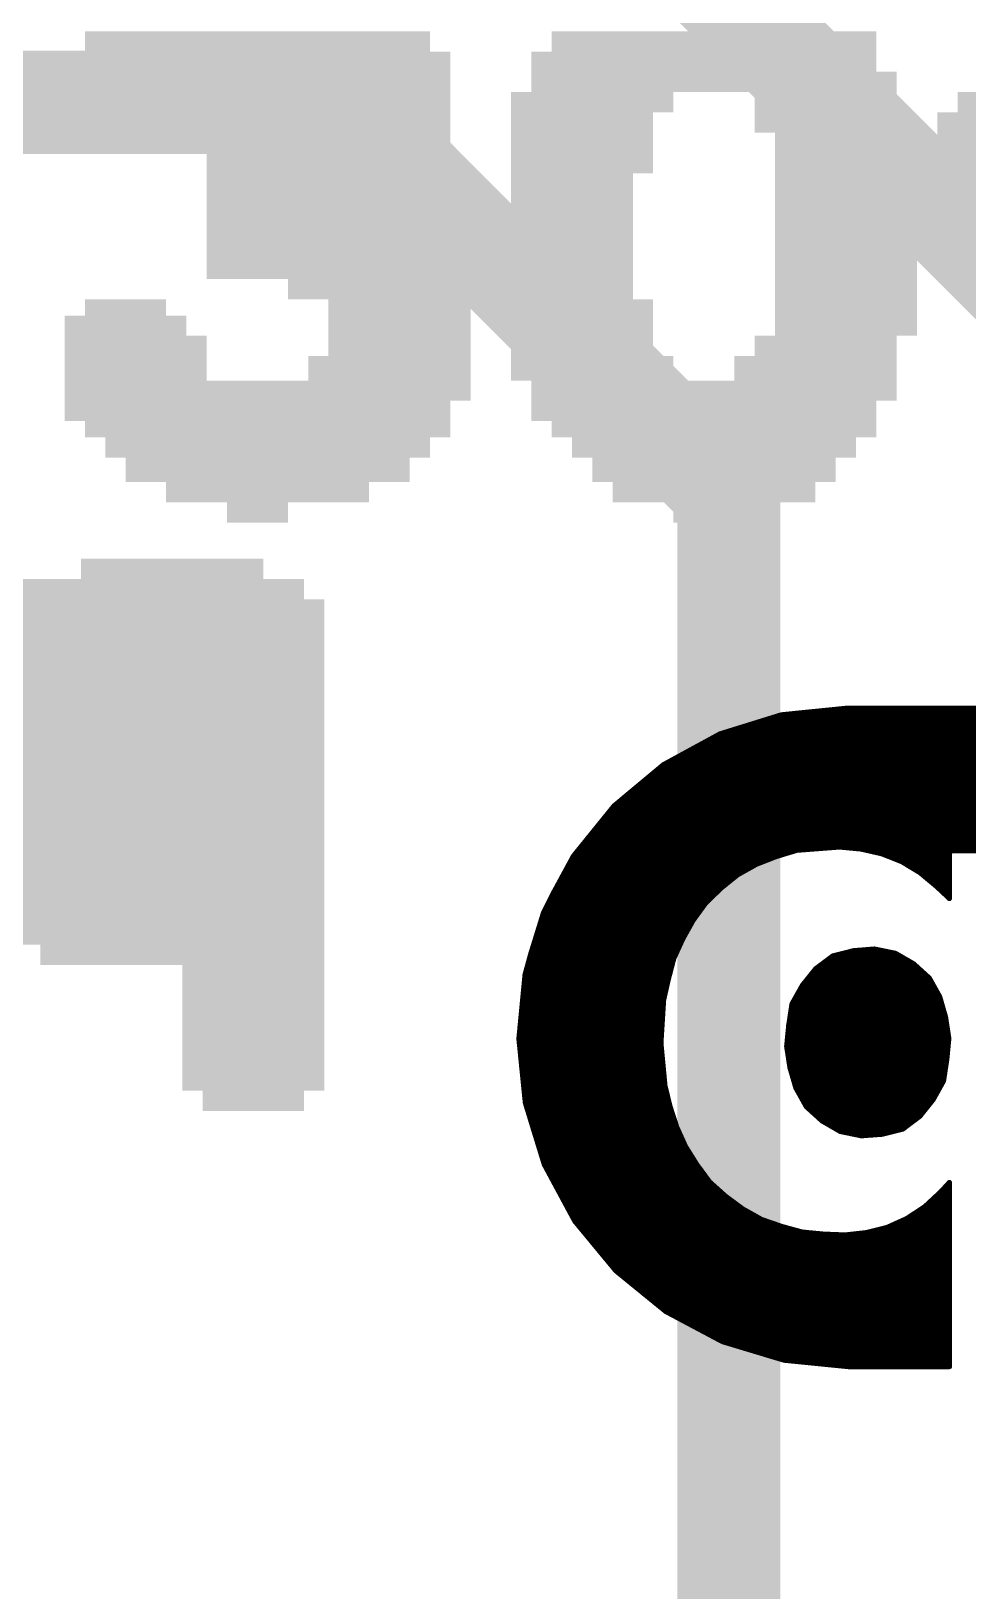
# Model space of a CAD drawing. Extents: x -23 to 84, y -20 to 26.
# Drawn here: x 18.677 to 20.985, y 16.325 to 20.165 of the extents above; entities that cross this region are included whole.
import ezdxf

# ---------------------------------------------------------------- set-up
doc = ezdxf.new("R2010")
doc.units = 0
for name, color, linetype in [('1', 12, 'CONTINUOUS'), ('18', 110, 'CONTINUOUS'), ('21', 41, 'CONTINUOUS'), ('22', 40, 'CONTINUOUS'), ('24', 53, 'CONTINUOUS')]:
    doc.layers.add(name, color=color, linetype=linetype)

# ---------------------------------------------------------------- blocks, each defined once
blk = doc.blocks.new('RECT')
blk.add_solid([(-0.5, -0.5), (0.5, -0.5), (-0.5, 0.5), (0.5, 0.5)])
blk = doc.blocks.new('ROUNDV')
at = {"const_width": 0.5}
blk.add_lwpolyline([(0, -0.25, 1), (0, 0.25, 1), (0, -0.25)], format="xyb", dxfattribs=at)

msp = doc.modelspace()

# ---------------------------------------------------------------- linework, layer by layer
at = {"layer": '1', "const_width": 0.254}
for points in [[(20.1422, 20.4978), (21.59, 19.05)], [(19.431, 19.9898), (14.4272, 19.9898)], [(20.3962, 19.0246), (19.431, 19.9898)], [(20.3962, 16.1036), (20.3962, 19.0246)]]:
    msp.add_lwpolyline(points, dxfattribs=at)
at = {"layer": '1', "const_width": 0.127}
for points in [[(19.4759, 20.0347, 1), (19.3861, 19.9449)], [(19.431, 19.9263, 1), (19.431, 20.0533)], [(20.4597, 19.0246, 1), (20.3327, 19.0246)], [(20.3513, 18.9797, 1), (20.4411, 19.0695)]]:
    msp.add_lwpolyline(points, format="xyb", dxfattribs=at)
at = {"layer": '21', "const_width": 0.0127}
for points in [[(20.5257, 18.4819), (20.3742, 18.4349)], [(20.4739, 18.4658), (24.283, 18.4658)], [(20.5149, 18.4785), (24.2365, 18.4785)], [(20.6836, 18.4978), (20.5257, 18.4819)], [(20.6183, 18.4912), (24.1386, 18.4912)], [(20.7364, 18.4983), (20.6836, 18.4978)], [(24.068, 18.4983), (20.7364, 18.4983)], [(20.3742, 18.4349), (20.2349, 18.3591)], [(20.361, 18.4277), (24.3949, 18.4277)], [(20.3921, 18.4404), (24.362, 18.4404)], [(20.433, 18.4531), (24.3239, 18.4531)], [(20.2909, 18.3896), (24.4664, 18.3896)], [(20.3143, 18.4023), (24.443, 18.4023)], [(20.3377, 18.415), (24.4196, 18.415)], [(20.2349, 18.3591), (20.1131, 18.2576)], [(20.2257, 18.3515), (24.5298, 18.3515)], [(20.2442, 18.3642), (24.51, 18.3642)], [(20.2676, 18.3769), (24.4898, 18.3769)], [(20.18, 18.3134), (24.5775, 18.3134)], [(20.1953, 18.3261), (24.5621, 18.3261)], [(20.2105, 18.3388), (24.5467, 18.3388)], [(20.1343, 18.2753), (24.6228, 18.2753)], [(20.1496, 18.288), (24.6083, 18.288)], [(20.1648, 18.3007), (24.5929, 18.3007)], [(20.1131, 18.2576), (20.0133, 18.1344)], [(20.0966, 18.2372), (24.6606, 18.2372)], [(20.1069, 18.2499), (24.6488, 18.2499)], [(20.1191, 18.2626), (24.6358, 18.2626)], [(20.0657, 18.1991), (24.6921, 18.1991)], [(20.076, 18.2118), (24.6816, 18.2118)], [(20.0863, 18.2245), (24.6711, 18.2245)], [(20.0348, 18.161), (24.7234, 18.161)], [(20.0451, 18.1737), (24.713, 18.1737)], [(20.0554, 18.1864), (24.7026, 18.1864)], [(20.5637, 18.1485), (20.6691, 18.1566)], [(20.6691, 18.1566), (20.7216, 18.1516)], [(20.0133, 18.1344), (19.9629, 18.0415)], [(20.0071, 18.1229), (20.4868, 18.1229)], [(20.0143, 18.1356), (20.5212, 18.1356)], [(20.0246, 18.1483), (20.563, 18.1483)], [(20.4641, 18.1141), (20.5131, 18.1332)], [(20.5131, 18.1332), (20.5637, 18.1485)], [(20.7216, 18.1516), (20.7731, 18.1399)], [(20.7362, 18.1483), (24.1392, 18.1483)], [(20.7731, 18.1399), (20.8222, 18.1205)], [(20.7839, 18.1356), (20.9396, 18.1356)], [(20.8162, 18.1229), (20.9396, 18.1229)], [(20.8222, 18.1205), (20.8674, 18.0932)], [(20.9396, 18.1356), (20.9405, 18.1469)], [(20.9396, 18.0298), (20.9396, 18.1356)], [(20.9405, 18.1469), (21.2456, 18.1469)], [(19.9864, 18.0848), (20.4135, 18.0848)], [(19.9933, 18.0975), (20.4344, 18.0975)], [(20.0002, 18.1102), (20.4572, 18.1102)], [(20.3769, 18.0553), (20.4179, 18.0883)], [(20.4179, 18.0883), (20.4641, 18.1141)], [(20.8393, 18.1102), (20.9396, 18.1102)], [(20.8602, 18.0975), (20.9396, 18.0975)], [(20.8674, 18.0932), (20.908, 18.0594)], [(20.8774, 18.0848), (20.9396, 18.0848)], [(19.9629, 18.0415), (19.9393, 17.9943)], [(19.9657, 18.0467), (20.3681, 18.0467)], [(19.9726, 18.0594), (20.382, 18.0594)], [(19.9795, 18.0721), (20.3978, 18.0721)], [(20.3391, 18.0186), (20.3769, 18.0553)], [(20.8927, 18.0721), (20.9396, 18.0721)], [(20.9079, 18.0594), (20.9396, 18.0594)], [(20.908, 18.0594), (20.9396, 18.0298)], [(20.9215, 18.0467), (20.9396, 18.0467)], [(19.9465, 18.0086), (20.3318, 18.0086)], [(19.9528, 18.0213), (20.3419, 18.0213)], [(19.9591, 18.034), (20.355, 18.034)], [(20.308, 17.9759), (20.3391, 18.0186)], [(20.9351, 18.034), (20.9396, 18.034)], [(19.9393, 17.9943), (19.908, 17.8933)], [(19.932, 17.9705), (20.305, 17.9705)], [(19.9359, 17.9832), (20.3133, 17.9832)], [(19.9402, 17.9959), (20.3226, 17.9959)], [(20.2823, 17.9299), (20.308, 17.9759)], [(19.9201, 17.9324), (20.2837, 17.9324)], [(19.9241, 17.9451), (20.2908, 17.9451)], [(19.928, 17.9578), (20.2979, 17.9578)], [(20.2604, 17.8818), (20.2823, 17.9299)], [(19.908, 17.8933), (19.894, 17.8424)], [(19.9083, 17.8943), (20.2661, 17.8943)], [(19.9123, 17.907), (20.2719, 17.907)], [(19.9162, 17.9197), (20.2777, 17.9197)], [(20.6522, 17.8882), (20.6099, 17.8565)], [(20.703, 17.9011), (20.6522, 17.8882)], [(20.6763, 17.8943), (20.8072, 17.8943)], [(20.7548, 17.9053), (20.703, 17.9011)], [(20.8066, 17.8947), (20.7548, 17.9053)], [(20.8515, 17.8688), (20.8066, 17.8947)], [(19.8978, 17.8562), (20.2536, 17.8562)], [(19.9013, 17.8689), (20.257, 17.8689)], [(19.9048, 17.8816), (20.2603, 17.8816)], [(20.2469, 17.8307), (20.2604, 17.8818)], [(20.6099, 17.8565), (20.5775, 17.8162)], [(20.6096, 17.8562), (20.8654, 17.8562)], [(20.6264, 17.8689), (20.8513, 17.8689)], [(20.6434, 17.8816), (20.8293, 17.8816)], [(20.89, 17.8338), (20.8515, 17.8688)], [(19.894, 17.8424), (19.8788, 17.6846)], [(19.8917, 17.8181), (20.244, 17.8181)], [(19.8929, 17.8308), (20.2469, 17.8308)], [(19.8943, 17.8435), (20.2503, 17.8435)], [(20.2353, 17.7792), (20.2469, 17.8307)], [(20.5775, 17.8162), (20.5517, 17.7701)], [(20.579, 17.8181), (20.8987, 17.8181)], [(20.5892, 17.8308), (20.8917, 17.8308)], [(20.5994, 17.8435), (20.8793, 17.8435)], [(20.9157, 17.7876), (20.89, 17.8338)], [(19.888, 17.78), (20.2354, 17.78)], [(19.8892, 17.7927), (20.2383, 17.7927)], [(19.8905, 17.8054), (20.2412, 17.8054)], [(20.2287, 17.6738), (20.2353, 17.7792)], [(20.5573, 17.78), (20.9179, 17.78)], [(20.5643, 17.7927), (20.9129, 17.7927)], [(20.5714, 17.8054), (20.9058, 17.8054)], [(20.9301, 17.7375), (20.9157, 17.7876)], [(19.8843, 17.7419), (20.233, 17.7419)], [(19.8856, 17.7546), (20.2337, 17.7546)], [(19.8868, 17.7673), (20.2345, 17.7673)], [(20.5517, 17.7701), (20.5437, 17.7178)], [(20.5474, 17.7419), (20.9289, 17.7419)], [(20.5493, 17.7546), (20.9252, 17.7546)], [(20.5513, 17.7673), (20.9215, 17.7673)], [(20.9381, 17.6853), (20.9301, 17.7375)], [(19.8806, 17.7038), (20.2306, 17.7038)], [(19.8819, 17.7165), (20.2314, 17.7165)], [(19.8831, 17.7292), (20.2322, 17.7292)], [(20.5437, 17.7178), (20.5386, 17.6656)], [(20.5423, 17.7038), (20.9353, 17.7038)], [(20.5435, 17.7165), (20.9333, 17.7165)], [(20.5454, 17.7292), (20.9314, 17.7292)], [(19.8788, 17.6846), (19.8947, 17.5267)], [(19.8794, 17.6911), (20.2298, 17.6911)], [(19.8794, 17.6784), (20.229, 17.6784)], [(19.8807, 17.6657), (20.2295, 17.6657)], [(20.2387, 17.5686), (20.2287, 17.6738)], [(20.5386, 17.6657), (20.9362, 17.6657)], [(20.5386, 17.6656), (20.5467, 17.6133)], [(20.5399, 17.6784), (20.9374, 17.6784)], [(20.5411, 17.6911), (20.9372, 17.6911)], [(20.9331, 17.633), (20.9381, 17.6853)], [(19.882, 17.653), (20.2307, 17.653)], [(19.8832, 17.6403), (20.2319, 17.6403)], [(19.8845, 17.6276), (20.2331, 17.6276)], [(20.5406, 17.653), (20.935, 17.653)], [(20.5425, 17.6403), (20.9338, 17.6403)], [(20.5445, 17.6276), (20.9323, 17.6276)], [(20.9251, 17.5808), (20.9331, 17.633)], [(19.8858, 17.6149), (20.2343, 17.6149)], [(19.8871, 17.6022), (20.2355, 17.6022)], [(19.8884, 17.5895), (20.2367, 17.5895)], [(20.5464, 17.6149), (20.9303, 17.6149)], [(20.5467, 17.6133), (20.5613, 17.5634)], [(20.5499, 17.6022), (20.9284, 17.6022)], [(20.5537, 17.5895), (20.9264, 17.5895)], [(20.8995, 17.5346), (20.9251, 17.5808)], [(19.8896, 17.5768), (20.2379, 17.5768)], [(19.8909, 17.5641), (20.2398, 17.5641)], [(19.8922, 17.5514), (20.2429, 17.5514)], [(20.2513, 17.5173), (20.2387, 17.5686)], [(20.5574, 17.5768), (20.9229, 17.5768)], [(20.5611, 17.5641), (20.9158, 17.5641)], [(20.5613, 17.5634), (20.5871, 17.5172)], [(20.568, 17.5514), (20.9088, 17.5514)], [(19.8935, 17.5387), (20.246, 17.5387)], [(19.8947, 17.5267), (19.9413, 17.3751)], [(19.8949, 17.526), (20.2492, 17.526)], [(19.8988, 17.5133), (20.2526, 17.5133)], [(20.2676, 17.4672), (20.2513, 17.5173)], [(20.5751, 17.5387), (20.9018, 17.5387)], [(20.5822, 17.526), (20.8926, 17.526)], [(20.5871, 17.5172), (20.6257, 17.4823)], [(20.5914, 17.5133), (20.8825, 17.5133)], [(20.8671, 17.4941), (20.8995, 17.5346)], [(19.9027, 17.5006), (20.2567, 17.5006)], [(19.9066, 17.4879), (20.2608, 17.4879)], [(19.9105, 17.4752), (20.265, 17.4752)], [(20.2894, 17.419), (20.2676, 17.4672)], [(20.6055, 17.5006), (20.8723, 17.5006)], [(20.6195, 17.4879), (20.8589, 17.4879)], [(20.6257, 17.4823), (20.6706, 17.4563)], [(20.638, 17.4752), (20.8421, 17.4752)], [(20.825, 17.4623), (20.8671, 17.4941)], [(19.9144, 17.4625), (20.2697, 17.4625)], [(19.9183, 17.4498), (20.2754, 17.4498)], [(19.9222, 17.4371), (20.2812, 17.4371)], [(20.6599, 17.4625), (20.8252, 17.4625)], [(20.6706, 17.4563), (20.7224, 17.4456)], [(20.7021, 17.4498), (20.7756, 17.4498)], [(20.7224, 17.4456), (20.7741, 17.4494)], [(20.7741, 17.4494), (20.825, 17.4623)], [(19.9261, 17.4244), (20.2869, 17.4244)], [(19.93, 17.4117), (20.294, 17.4117)], [(19.9339, 17.399), (20.302, 17.399)], [(20.3174, 17.3744), (20.2894, 17.419)], [(19.9379, 17.3863), (20.31, 17.3863)], [(19.9413, 17.3751), (20.0165, 17.2355)], [(19.9421, 17.3736), (20.318, 17.3736)], [(19.9489, 17.3609), (20.3274, 17.3609)], [(20.3487, 17.3319), (20.3174, 17.3744)], [(19.9558, 17.3482), (20.3367, 17.3482)], [(19.9626, 17.3355), (20.3461, 17.3355)], [(19.9694, 17.3228), (20.3589, 17.3228)], [(20.3881, 17.2966), (20.3487, 17.3319)], [(20.9396, 17.3306), (20.9173, 17.3065)], [(20.9324, 17.3228), (20.9396, 17.3228)], [(20.9396, 16.8923), (20.9396, 17.3306)], [(19.9763, 17.3101), (20.373, 17.3101)], [(19.9831, 17.2974), (20.3872, 17.2974)], [(19.99, 17.2847), (20.4043, 17.2847)], [(20.4304, 17.2654), (20.3881, 17.2966)], [(20.9173, 17.3065), (20.8786, 17.2707)], [(20.8937, 17.2847), (20.9396, 17.2847)], [(20.9074, 17.2974), (20.9396, 17.2974)], [(20.9206, 17.3101), (20.9396, 17.3101)], [(19.9968, 17.272), (20.4215, 17.272)], [(20.0036, 17.2593), (20.4414, 17.2593)], [(20.0105, 17.2466), (20.464, 17.2466)], [(20.0165, 17.2355), (20.1176, 17.1133)], [(20.0177, 17.2339), (20.4928, 17.2339)], [(20.4765, 17.2395), (20.4304, 17.2654)], [(20.5264, 17.2223), (20.4765, 17.2395)], [(20.8344, 17.2417), (20.7863, 17.22)], [(20.8171, 17.2339), (20.9396, 17.2339)], [(20.8786, 17.2707), (20.8344, 17.2417)], [(20.8419, 17.2466), (20.9396, 17.2466)], [(20.8612, 17.2593), (20.9396, 17.2593)], [(20.88, 17.272), (20.9396, 17.272)], [(20.0283, 17.2212), (20.5303, 17.2212)], [(20.0388, 17.2085), (20.577, 17.2085)], [(20.0493, 17.1958), (20.9396, 17.1958)], [(20.5772, 17.2084), (20.5264, 17.2223)], [(20.6299, 17.2034), (20.5772, 17.2084)], [(20.6826, 17.2013), (20.6299, 17.2034)], [(20.7351, 17.2071), (20.6826, 17.2013)], [(20.7863, 17.22), (20.7351, 17.2071)], [(20.7407, 17.2085), (20.9396, 17.2085)], [(20.789, 17.2212), (20.9396, 17.2212)], [(20.0598, 17.1831), (20.9396, 17.1831)], [(20.0703, 17.1704), (20.9396, 17.1704)], [(20.0808, 17.1577), (20.9396, 17.1577)], [(20.0913, 17.145), (20.9396, 17.145)], [(20.1018, 17.1323), (20.9396, 17.1323)], [(20.1124, 17.1196), (20.9396, 17.1196)], [(20.1176, 17.1133), (20.2405, 17.0132)], [(20.1254, 17.1069), (20.9396, 17.1069)], [(20.141, 17.0942), (20.9396, 17.0942)], [(20.1566, 17.0815), (20.9396, 17.0815)], [(20.1722, 17.0688), (20.9396, 17.0688)], [(20.1878, 17.0561), (20.9396, 17.0561)], [(20.2034, 17.0434), (20.9396, 17.0434)], [(20.219, 17.0307), (20.9396, 17.0307)], [(20.2346, 17.018), (20.9396, 17.018)], [(20.2405, 17.0132), (20.3805, 16.9388)], [(20.2554, 17.0053), (20.9396, 17.0053)], [(20.2793, 16.9926), (20.9396, 16.9926)], [(20.3032, 16.9799), (20.9396, 16.9799)], [(20.3271, 16.9672), (20.9396, 16.9672)], [(20.351, 16.9545), (20.9396, 16.9545)], [(20.375, 16.9418), (20.9396, 16.9418)], [(20.3805, 16.9388), (20.5323, 16.8931)], [(20.4129, 16.9291), (20.9396, 16.9291)], [(20.455, 16.9164), (20.9396, 16.9164)], [(20.4972, 16.9037), (20.9396, 16.9037)], [(20.5323, 16.8931), (20.6901, 16.8773)], [(20.5536, 16.891), (20.9396, 16.891)], [(20.9398, 16.8773), (20.9396, 16.8923)], [(20.6805, 16.8783), (20.9398, 16.8783)], [(20.6901, 16.8773), (20.9398, 16.8773)]]:
    msp.add_lwpolyline(points, dxfattribs=at)
at = {"layer": '21', "const_width": 0.0064}
for points in [[(20.4739, 18.469, 1), (20.4739, 18.4626)], [(20.5149, 18.4817, 1), (20.5149, 18.4753)], [(20.5254, 18.485, 1), (20.5261, 18.4787)], [(20.5267, 18.4788, 1), (20.5248, 18.4849)], [(20.6183, 18.4944, 1), (20.6183, 18.488)], [(20.6836, 18.501, 1), (20.6836, 18.4946)], [(20.6839, 18.4946, 1), (20.6833, 18.5009)], [(20.7364, 18.5015, 1), (20.7364, 18.4952)], [(20.7365, 18.4952, 1), (20.7364, 18.5015)], [(20.361, 18.4309, 1), (20.361, 18.4245)], [(20.3733, 18.4379, 1), (20.3752, 18.4318)], [(20.3757, 18.4321, 1), (20.3727, 18.4377)], [(20.3921, 18.4436, 1), (20.3921, 18.4372)], [(20.433, 18.4563, 1), (20.433, 18.4499)], [(20.2909, 18.3928, 1), (20.2909, 18.3864)], [(20.3143, 18.4055, 1), (20.3143, 18.3991)], [(20.3377, 18.4182, 1), (20.3377, 18.4118)], [(20.2257, 18.3547, 1), (20.2257, 18.3483)], [(20.2334, 18.3619, 1), (20.2364, 18.3563)], [(20.2369, 18.3567, 1), (20.2328, 18.3616)], [(20.2442, 18.3674, 1), (20.2442, 18.361)], [(20.2676, 18.3801, 1), (20.2676, 18.3737)], [(20.18, 18.3166, 1), (20.18, 18.3102)], [(20.1953, 18.3293, 1), (20.1953, 18.3229)], [(20.2105, 18.342, 1), (20.2105, 18.3356)], [(20.1343, 18.2785, 1), (20.1343, 18.2721)], [(20.1496, 18.2912, 1), (20.1496, 18.2848)], [(20.1648, 18.3039, 1), (20.1648, 18.2975)], [(20.0966, 18.2404, 1), (20.0966, 18.234)], [(20.1069, 18.2531, 1), (20.1069, 18.2467)], [(20.1111, 18.26, 1), (20.1151, 18.2552)], [(20.1156, 18.2556, 1), (20.1106, 18.2596)], [(20.1191, 18.2658, 1), (20.1191, 18.2594)], [(20.0657, 18.2023, 1), (20.0657, 18.1959)], [(20.076, 18.215, 1), (20.076, 18.2086)], [(20.0863, 18.2277, 1), (20.0863, 18.2213)], [(20.0348, 18.1642, 1), (20.0348, 18.1578)], [(20.0451, 18.1769, 1), (20.0451, 18.1705)], [(20.0554, 18.1896, 1), (20.0554, 18.1832)], [(20.6694, 18.1597, 1), (20.6688, 18.1534)], [(20.6693, 18.1534, 1), (20.6688, 18.1598)], [(20.0071, 18.1261, 1), (20.0071, 18.1197)], [(20.0108, 18.1364, 1), (20.0158, 18.1324)], [(20.0161, 18.1329, 1), (20.0105, 18.1359)], [(20.0143, 18.1388, 1), (20.0143, 18.1324)], [(20.0246, 18.1515, 1), (20.0246, 18.1451)], [(20.4868, 18.1197, 1), (20.4868, 18.1261)], [(20.5122, 18.1362, 1), (20.5141, 18.1301)], [(20.5143, 18.1302, 1), (20.512, 18.1361)], [(20.5212, 18.1324, 1), (20.5212, 18.1388)], [(20.5635, 18.1517, 1), (20.564, 18.1453)], [(20.5647, 18.1455, 1), (20.5628, 18.1515)], [(20.563, 18.1451, 1), (20.563, 18.1515)], [(20.7224, 18.1547, 1), (20.7209, 18.1485)], [(20.7213, 18.1485, 1), (20.7219, 18.1548)], [(20.7362, 18.1515, 1), (20.7362, 18.1451)], [(20.7743, 18.1428, 1), (20.772, 18.1369)], [(20.7724, 18.1368, 1), (20.7738, 18.143)], [(20.7839, 18.1388, 1), (20.7839, 18.1324)], [(20.8162, 18.1261, 1), (20.8162, 18.1197)], [(20.8239, 18.1232, 1), (20.8206, 18.1178)], [(20.8211, 18.1176, 1), (20.8234, 18.1235)], [(20.9428, 18.1356, 1), (20.9364, 18.1356)], [(20.9364, 18.1359, 1), (20.9428, 18.1353)], [(20.9405, 18.1501, 1), (20.9405, 18.1437)], [(20.9437, 18.1466, 1), (20.9374, 18.1471)], [(20.9396, 18.1324, 1), (20.9396, 18.1388)], [(20.9396, 18.1197, 1), (20.9396, 18.1261)], [(19.9864, 18.088, 1), (19.9864, 18.0816)], [(19.9933, 18.1007, 1), (19.9933, 18.0943)], [(20.0002, 18.1134, 1), (20.0002, 18.107)], [(20.4135, 18.0816, 1), (20.4135, 18.088)], [(20.4164, 18.0911, 1), (20.4195, 18.0856)], [(20.4199, 18.0859, 1), (20.4159, 18.0908)], [(20.4344, 18.0943, 1), (20.4344, 18.1007)], [(20.4572, 18.107, 1), (20.4572, 18.1134)], [(20.463, 18.117, 1), (20.4653, 18.1111)], [(20.4657, 18.1113, 1), (20.4626, 18.1168)], [(20.8393, 18.1134, 1), (20.8393, 18.107)], [(20.8602, 18.1007, 1), (20.8602, 18.0943)], [(20.8694, 18.0956, 1), (20.8654, 18.0907)], [(20.8658, 18.0904, 1), (20.869, 18.0959)], [(20.8774, 18.088, 1), (20.8774, 18.0816)], [(20.9396, 18.107, 1), (20.9396, 18.1134)], [(20.9396, 18.0943, 1), (20.9396, 18.1007)], [(20.9396, 18.0816, 1), (20.9396, 18.088)], [(19.9657, 18.04, 1), (19.96, 18.0429)], [(19.9657, 18.0499, 1), (19.9657, 18.0435)], [(19.9726, 18.0626, 1), (19.9726, 18.0562)], [(19.9795, 18.0753, 1), (19.9795, 18.0689)], [(20.3681, 18.0435, 1), (20.3681, 18.0499)], [(20.3749, 18.0578, 1), (20.3789, 18.0528)], [(20.3791, 18.053, 1), (20.3747, 18.0576)], [(20.382, 18.0562, 1), (20.382, 18.0626)], [(20.3978, 18.0689, 1), (20.3978, 18.0753)], [(20.8927, 18.0753, 1), (20.8927, 18.0689)], [(20.9079, 18.0626, 1), (20.9079, 18.0562)], [(20.9101, 18.0617, 1), (20.9058, 18.057)], [(20.9059, 18.0569, 1), (20.91, 18.0618)], [(20.9215, 18.0499, 1), (20.9215, 18.0435)], [(20.9396, 18.0689, 1), (20.9396, 18.0753)], [(20.9396, 18.0562, 1), (20.9396, 18.0626)], [(20.9396, 18.0435, 1), (20.9396, 18.0499)], [(19.9465, 18.0118, 1), (19.9465, 18.0054)], [(19.9528, 18.0245, 1), (19.9528, 18.0181)], [(19.9591, 18.0372, 1), (19.9591, 18.0308)], [(19.9601, 18.043, 1), (19.9656, 18.0399)], [(20.3318, 18.0054, 1), (20.3318, 18.0118)], [(20.3369, 18.0209, 1), (20.3413, 18.0163)], [(20.3417, 18.0167, 1), (20.3366, 18.0205)], [(20.3419, 18.0181, 1), (20.3419, 18.0245)], [(20.355, 18.0308, 1), (20.355, 18.0372)], [(20.9351, 18.0372, 1), (20.9351, 18.0308)], [(20.9364, 18.0298, 1), (20.9428, 18.0298)], [(20.9374, 18.0275, 1), (20.9418, 18.0321)], [(20.9396, 18.0308, 1), (20.9396, 18.0372)], [(19.932, 17.9737, 1), (19.932, 17.9673)], [(19.9359, 17.9864, 1), (19.9359, 17.98)], [(19.9365, 17.9957, 1), (19.9422, 17.9928)], [(19.9424, 17.9933, 1), (19.9363, 17.9952)], [(19.9402, 17.9991, 1), (19.9402, 17.9927)], [(20.3054, 17.9777, 1), (20.3105, 17.974)], [(20.305, 17.9673, 1), (20.305, 17.9737)], [(20.3107, 17.9743, 1), (20.3052, 17.9774)], [(20.3133, 17.98, 1), (20.3133, 17.9864)], [(20.3226, 17.9927, 1), (20.3226, 17.9991)], [(19.9201, 17.9356, 1), (19.9201, 17.9292)], [(19.9241, 17.9483, 1), (19.9241, 17.9419)], [(19.928, 17.961, 1), (19.928, 17.9546)], [(20.2796, 17.9314, 1), (20.2851, 17.9284)], [(20.2852, 17.9286, 1), (20.2795, 17.9312)], [(20.2837, 17.9292, 1), (20.2837, 17.9356)], [(20.2908, 17.9419, 1), (20.2908, 17.9483)], [(20.2979, 17.9546, 1), (20.2979, 17.961)], [(19.911, 17.8924, 1), (19.9049, 17.8941)], [(19.905, 17.8942, 1), (19.911, 17.8923)], [(19.9083, 17.8975, 1), (19.9083, 17.8911)], [(19.9123, 17.9102, 1), (19.9123, 17.9038)], [(19.9162, 17.9229, 1), (19.9162, 17.9165)], [(20.2661, 17.8911, 1), (20.2661, 17.8975)], [(20.2719, 17.9038, 1), (20.2719, 17.9102)], [(20.2777, 17.9165, 1), (20.2777, 17.9229)], [(20.6515, 17.8913, 1), (20.653, 17.8851)], [(20.6541, 17.8857, 1), (20.6503, 17.8908)], [(20.6763, 17.8975, 1), (20.6763, 17.8911)], [(20.7028, 17.9042, 1), (20.7033, 17.8979)], [(20.7038, 17.898, 1), (20.7022, 17.9041)], [(20.7554, 17.9084, 1), (20.7542, 17.9022)], [(20.7551, 17.9022, 1), (20.7545, 17.9085)], [(20.8082, 17.8974, 1), (20.805, 17.8919)], [(20.8059, 17.8916, 1), (20.8072, 17.8978)], [(20.8072, 17.8911, 1), (20.8072, 17.8975)], [(19.8978, 17.8594, 1), (19.8978, 17.853)], [(19.9013, 17.8721, 1), (19.9013, 17.8657)], [(19.9048, 17.8848, 1), (19.9048, 17.8784)], [(20.2536, 17.853, 1), (20.2536, 17.8594)], [(20.257, 17.8657, 1), (20.257, 17.8721)], [(20.2575, 17.8831, 1), (20.2632, 17.8805)], [(20.2634, 17.881, 1), (20.2573, 17.8826)], [(20.2603, 17.8784, 1), (20.2603, 17.8848)], [(20.6096, 17.8594, 1), (20.6096, 17.853)], [(20.608, 17.8591, 1), (20.6118, 17.854)], [(20.6124, 17.8545, 1), (20.6074, 17.8585)], [(20.6264, 17.8721, 1), (20.6264, 17.8657)], [(20.6434, 17.8848, 1), (20.6434, 17.8784)], [(20.8293, 17.8784, 1), (20.8293, 17.8848)], [(20.8536, 17.8711, 1), (20.8494, 17.8664)], [(20.8499, 17.866, 1), (20.8531, 17.8715)], [(20.8513, 17.8657, 1), (20.8513, 17.8721)], [(20.8654, 17.853, 1), (20.8654, 17.8594)], [(19.8917, 17.8213, 1), (19.8917, 17.8149)], [(19.8929, 17.834, 1), (19.8929, 17.8276)], [(19.8972, 17.8421, 1), (19.8909, 17.8427)], [(19.891, 17.8432, 1), (19.8971, 17.8416)], [(19.8943, 17.8467, 1), (19.8943, 17.8403)], [(20.2438, 17.8315, 1), (20.25, 17.8299)], [(20.25, 17.83, 1), (20.2438, 17.8314)], [(20.244, 17.8149, 1), (20.244, 17.8213)], [(20.2469, 17.8276, 1), (20.2469, 17.834)], [(20.2503, 17.8403, 1), (20.2503, 17.8467)], [(20.575, 17.8182, 1), (20.5799, 17.8142)], [(20.5802, 17.8147, 1), (20.5747, 17.8178)], [(20.579, 17.8213, 1), (20.579, 17.8149)], [(20.5892, 17.834, 1), (20.5892, 17.8276)], [(20.5994, 17.8467, 1), (20.5994, 17.8403)], [(20.8793, 17.8403, 1), (20.8793, 17.8467)], [(20.8928, 17.8353, 1), (20.8872, 17.8322)], [(20.8879, 17.8314, 1), (20.8921, 17.8361)], [(20.8917, 17.8276, 1), (20.8917, 17.834)], [(20.8987, 17.8149, 1), (20.8987, 17.8213)], [(19.888, 17.7832, 1), (19.888, 17.7768)], [(19.8892, 17.7959, 1), (19.8892, 17.7895)], [(19.8905, 17.8086, 1), (19.8905, 17.8022)], [(20.2384, 17.779, 1), (20.2321, 17.7794)], [(20.2322, 17.7799, 1), (20.2384, 17.7785)], [(20.2354, 17.7768, 1), (20.2354, 17.7832)], [(20.2383, 17.7895, 1), (20.2383, 17.7959)], [(20.2412, 17.8022, 1), (20.2412, 17.8086)], [(20.5573, 17.7832, 1), (20.5573, 17.7768)], [(20.5643, 17.7959, 1), (20.5643, 17.7895)], [(20.5714, 17.8086, 1), (20.5714, 17.8022)], [(20.9058, 17.8022, 1), (20.9058, 17.8086)], [(20.9188, 17.7885, 1), (20.9127, 17.7867)], [(20.9129, 17.7895, 1), (20.9129, 17.7959)], [(20.9129, 17.7861, 1), (20.9185, 17.7891)], [(20.9179, 17.7768, 1), (20.9179, 17.7832)], [(19.8843, 17.7451, 1), (19.8843, 17.7387)], [(19.8856, 17.7578, 1), (19.8856, 17.7514)], [(19.8868, 17.7705, 1), (19.8868, 17.7641)], [(20.233, 17.7387, 1), (20.233, 17.7451)], [(20.2337, 17.7514, 1), (20.2337, 17.7578)], [(20.2345, 17.7641, 1), (20.2345, 17.7705)], [(20.5474, 17.7451, 1), (20.5474, 17.7387)], [(20.5493, 17.7578, 1), (20.5493, 17.7514)], [(20.5513, 17.7705, 1), (20.5513, 17.7641)], [(20.5489, 17.7716, 1), (20.5545, 17.7685)], [(20.5548, 17.7696, 1), (20.5486, 17.7705)], [(20.9215, 17.7641, 1), (20.9215, 17.7705)], [(20.9252, 17.7514, 1), (20.9252, 17.7578)], [(20.9333, 17.738, 1), (20.927, 17.7371)], [(20.9271, 17.7367, 1), (20.9332, 17.7384)], [(20.9289, 17.7387, 1), (20.9289, 17.7451)], [(19.8806, 17.707, 1), (19.8806, 17.7006)], [(19.8819, 17.7197, 1), (19.8819, 17.7133)], [(19.8831, 17.7324, 1), (19.8831, 17.726)], [(20.2306, 17.7006, 1), (20.2306, 17.707)], [(20.2314, 17.7133, 1), (20.2314, 17.7197)], [(20.2322, 17.726, 1), (20.2322, 17.7324)], [(20.5423, 17.707, 1), (20.5423, 17.7006)], [(20.5435, 17.7197, 1), (20.5435, 17.7133)], [(20.5468, 17.7175, 1), (20.5405, 17.7181)], [(20.5405, 17.7183, 1), (20.5468, 17.7173)], [(20.5454, 17.7324, 1), (20.5454, 17.726)], [(20.9314, 17.726, 1), (20.9314, 17.7324)], [(20.9333, 17.7133, 1), (20.9333, 17.7197)], [(20.9353, 17.7006, 1), (20.9353, 17.707)], [(19.8819, 17.6849, 1), (19.8756, 17.6842)], [(19.8756, 17.6849, 1), (19.8819, 17.6843)], [(19.8794, 17.6943, 1), (19.8794, 17.6879)], [(19.8794, 17.6816, 1), (19.8794, 17.6752)], [(19.8807, 17.6689, 1), (19.8807, 17.6625)], [(20.2319, 17.6741, 1), (20.2256, 17.6735)], [(20.2256, 17.674, 1), (20.2319, 17.6736)], [(20.229, 17.6752, 1), (20.229, 17.6816)], [(20.2295, 17.6625, 1), (20.2295, 17.6689)], [(20.2298, 17.6879, 1), (20.2298, 17.6943)], [(20.5386, 17.6689, 1), (20.5386, 17.6625)], [(20.5418, 17.6661, 1), (20.5355, 17.6651)], [(20.5355, 17.6659, 1), (20.5418, 17.6653)], [(20.5399, 17.6816, 1), (20.5399, 17.6752)], [(20.5411, 17.6943, 1), (20.5411, 17.6879)], [(20.9412, 17.685, 1), (20.9349, 17.6856)], [(20.9349, 17.6848, 1), (20.9412, 17.6858)], [(20.9362, 17.6625, 1), (20.9362, 17.6689)], [(20.9372, 17.6879, 1), (20.9372, 17.6943)], [(20.9374, 17.6752, 1), (20.9374, 17.6816)], [(19.882, 17.6562, 1), (19.882, 17.6498)], [(19.8832, 17.6435, 1), (19.8832, 17.6371)], [(19.8845, 17.6308, 1), (19.8845, 17.6244)], [(20.2307, 17.6498, 1), (20.2307, 17.6562)], [(20.2319, 17.6371, 1), (20.2319, 17.6435)], [(20.2331, 17.6244, 1), (20.2331, 17.6308)], [(20.5406, 17.6562, 1), (20.5406, 17.6498)], [(20.5425, 17.6435, 1), (20.5425, 17.6371)], [(20.5445, 17.6308, 1), (20.5445, 17.6244)], [(20.9299, 17.6333, 1), (20.9363, 17.6327)], [(20.9362, 17.6325, 1), (20.93, 17.6335)], [(20.9323, 17.6244, 1), (20.9323, 17.6308)], [(20.9338, 17.6371, 1), (20.9338, 17.6435)], [(20.935, 17.6498, 1), (20.935, 17.6562)], [(19.8858, 17.6181, 1), (19.8858, 17.6117)], [(19.8871, 17.6054, 1), (19.8871, 17.599)], [(19.8884, 17.5927, 1), (19.8884, 17.5863)], [(20.2343, 17.6117, 1), (20.2343, 17.6181)], [(20.2355, 17.599, 1), (20.2355, 17.6054)], [(20.2367, 17.5863, 1), (20.2367, 17.5927)], [(20.5464, 17.6181, 1), (20.5464, 17.6117)], [(20.5497, 17.6142, 1), (20.5436, 17.6124)], [(20.5435, 17.6128, 1), (20.5498, 17.6138)], [(20.5499, 17.6054, 1), (20.5499, 17.599)], [(20.5537, 17.5927, 1), (20.5537, 17.5863)], [(20.9279, 17.5792, 1), (20.9223, 17.5823)], [(20.9264, 17.5863, 1), (20.9264, 17.5927)], [(20.9284, 17.599, 1), (20.9284, 17.6054)], [(20.9303, 17.6117, 1), (20.9303, 17.6181)], [(19.8896, 17.58, 1), (19.8896, 17.5736)], [(19.8909, 17.5673, 1), (19.8909, 17.5609)], [(19.8922, 17.5546, 1), (19.8922, 17.5482)], [(20.2417, 17.5694, 1), (20.2356, 17.5679)], [(20.2355, 17.5683, 1), (20.2418, 17.5689)], [(20.2379, 17.5736, 1), (20.2379, 17.58)], [(20.2398, 17.5609, 1), (20.2398, 17.5673)], [(20.2429, 17.5482, 1), (20.2429, 17.5546)], [(20.5574, 17.58, 1), (20.5574, 17.5736)], [(20.5611, 17.5673, 1), (20.5611, 17.5609)], [(20.5641, 17.5649, 1), (20.5586, 17.5618)], [(20.5583, 17.5625, 1), (20.5644, 17.5642)], [(20.568, 17.5546, 1), (20.568, 17.5482)], [(20.9088, 17.5482, 1), (20.9088, 17.5546)], [(20.9158, 17.5609, 1), (20.9158, 17.5673)], [(20.9219, 17.5813, 1), (20.9282, 17.5803)], [(20.9229, 17.5736, 1), (20.9229, 17.58)], [(19.8935, 17.5419, 1), (19.8935, 17.5355)], [(19.8915, 17.5264, 1), (19.8979, 17.527)], [(19.8977, 17.5276, 1), (19.8917, 17.5258)], [(19.8949, 17.5292, 1), (19.8949, 17.5228)], [(19.8988, 17.5165, 1), (19.8988, 17.5101)], [(20.246, 17.5355, 1), (20.246, 17.5419)], [(20.2543, 17.5183, 1), (20.2483, 17.5163)], [(20.2482, 17.5165, 1), (20.2544, 17.518)], [(20.2492, 17.5228, 1), (20.2492, 17.5292)], [(20.2526, 17.5101, 1), (20.2526, 17.5165)], [(20.5751, 17.5419, 1), (20.5751, 17.5355)], [(20.5822, 17.5292, 1), (20.5822, 17.5228)], [(20.5892, 17.5196, 1), (20.585, 17.5148)], [(20.5843, 17.5156, 1), (20.5899, 17.5187)], [(20.5914, 17.5165, 1), (20.5914, 17.5101)], [(20.8825, 17.5101, 1), (20.8825, 17.5165)], [(20.8926, 17.5228, 1), (20.8926, 17.5292)], [(20.8967, 17.5361, 1), (20.9022, 17.533)], [(20.9019, 17.5326, 1), (20.897, 17.5365)], [(20.9018, 17.5355, 1), (20.9018, 17.5419)], [(19.9027, 17.5038, 1), (19.9027, 17.4974)], [(19.9066, 17.4911, 1), (19.9066, 17.4847)], [(19.9105, 17.4784, 1), (19.9105, 17.472)], [(20.2567, 17.4974, 1), (20.2567, 17.5038)], [(20.2608, 17.4847, 1), (20.2608, 17.4911)], [(20.2705, 17.4685, 1), (20.2647, 17.4659)], [(20.2645, 17.4662, 1), (20.2706, 17.4682)], [(20.265, 17.472, 1), (20.265, 17.4784)], [(20.6055, 17.5038, 1), (20.6055, 17.4974)], [(20.6195, 17.4911, 1), (20.6195, 17.4847)], [(20.6273, 17.485, 1), (20.6241, 17.4796)], [(20.6236, 17.4799, 1), (20.6279, 17.4847)], [(20.638, 17.4784, 1), (20.638, 17.472)], [(20.8421, 17.472, 1), (20.8421, 17.4784)], [(20.8589, 17.4847, 1), (20.8589, 17.4911)], [(20.8647, 17.4961, 1), (20.8696, 17.4921)], [(20.8691, 17.4916, 1), (20.8652, 17.4967)], [(20.8723, 17.4974, 1), (20.8723, 17.5038)], [(19.9144, 17.4657, 1), (19.9144, 17.4593)], [(19.9183, 17.453, 1), (19.9183, 17.4466)], [(19.9222, 17.4403, 1), (19.9222, 17.4339)], [(20.2697, 17.4593, 1), (20.2697, 17.4657)], [(20.2754, 17.4466, 1), (20.2754, 17.453)], [(20.2812, 17.4339, 1), (20.2812, 17.4403)], [(20.6599, 17.4657, 1), (20.6599, 17.4593)], [(20.6712, 17.4594, 1), (20.67, 17.4532)], [(20.669, 17.4535, 1), (20.6722, 17.459)], [(20.7021, 17.453, 1), (20.7021, 17.4466)], [(20.7221, 17.4488, 1), (20.7226, 17.4425)], [(20.7217, 17.4425, 1), (20.723, 17.4487)], [(20.7734, 17.4525, 1), (20.7749, 17.4464)], [(20.7744, 17.4463, 1), (20.7739, 17.4526)], [(20.7756, 17.4466, 1), (20.7756, 17.453)], [(20.823, 17.4648, 1), (20.8269, 17.4597)], [(20.8257, 17.4592, 1), (20.8242, 17.4654)], [(20.8252, 17.4593, 1), (20.8252, 17.4657)], [(19.9261, 17.4276, 1), (19.9261, 17.4212)], [(19.93, 17.4149, 1), (19.93, 17.4085)], [(19.9339, 17.4022, 1), (19.9339, 17.3958)], [(20.2921, 17.4207, 1), (20.2867, 17.4173)], [(20.2865, 17.4177, 1), (20.2923, 17.4203)], [(20.2869, 17.4212, 1), (20.2869, 17.4276)], [(20.294, 17.4085, 1), (20.294, 17.4149)], [(20.302, 17.3958, 1), (20.302, 17.4022)], [(19.9379, 17.3895, 1), (19.9379, 17.3831)], [(19.9441, 17.3766, 1), (19.9385, 17.3736)], [(19.9383, 17.3742, 1), (19.9443, 17.376)], [(19.9421, 17.3768, 1), (19.9421, 17.3704)], [(19.9489, 17.3641, 1), (19.9489, 17.3577)], [(20.31, 17.3831, 1), (20.31, 17.3895)], [(20.32, 17.3763, 1), (20.3148, 17.3726)], [(20.3147, 17.3727, 1), (20.3201, 17.3761)], [(20.318, 17.3704, 1), (20.318, 17.3768)], [(20.3274, 17.3577, 1), (20.3274, 17.3641)], [(19.9558, 17.3514, 1), (19.9558, 17.345)], [(19.9626, 17.3387, 1), (19.9626, 17.3323)], [(19.9694, 17.326, 1), (19.9694, 17.3196)], [(20.3367, 17.345, 1), (20.3367, 17.3514)], [(20.3509, 17.3343, 1), (20.3466, 17.3295)], [(20.3461, 17.3323, 1), (20.3461, 17.3387)], [(20.3462, 17.33, 1), (20.3513, 17.3338)], [(20.3589, 17.3196, 1), (20.3589, 17.326)], [(20.9324, 17.326, 1), (20.9324, 17.3196)], [(20.9428, 17.3306, 1), (20.9364, 17.3306)], [(20.9419, 17.3284, 1), (20.9373, 17.3327)], [(20.9396, 17.3196, 1), (20.9396, 17.326)], [(19.9763, 17.3133, 1), (19.9763, 17.3069)], [(19.9831, 17.3006, 1), (19.9831, 17.2942)], [(19.99, 17.2879, 1), (19.99, 17.2815)], [(20.373, 17.3069, 1), (20.373, 17.3133)], [(20.39, 17.2991, 1), (20.3862, 17.294)], [(20.386, 17.2942, 1), (20.3902, 17.299)], [(20.3872, 17.2942, 1), (20.3872, 17.3006)], [(20.4043, 17.2815, 1), (20.4043, 17.2879)], [(20.8937, 17.2879, 1), (20.8937, 17.2815)], [(20.9074, 17.3006, 1), (20.9074, 17.2942)], [(20.9149, 17.3087, 1), (20.9196, 17.3044)], [(20.9194, 17.3042, 1), (20.9151, 17.3089)], [(20.9206, 17.3133, 1), (20.9206, 17.3069)], [(20.9396, 17.3069, 1), (20.9396, 17.3133)], [(20.9396, 17.2942, 1), (20.9396, 17.3006)], [(20.9396, 17.2815, 1), (20.9396, 17.2879)], [(19.9968, 17.2752, 1), (19.9968, 17.2688)], [(20.0036, 17.2625, 1), (20.0036, 17.2561)], [(20.0105, 17.2498, 1), (20.0105, 17.2434)], [(20.0189, 17.2375, 1), (20.014, 17.2334)], [(20.0137, 17.234, 1), (20.0192, 17.237)], [(20.0177, 17.2371, 1), (20.0177, 17.2307)], [(20.4215, 17.2688, 1), (20.4215, 17.2752)], [(20.432, 17.2682, 1), (20.4289, 17.2627)], [(20.4286, 17.2629, 1), (20.4323, 17.268)], [(20.4414, 17.2561, 1), (20.4414, 17.2625)], [(20.464, 17.2434, 1), (20.464, 17.2498)], [(20.4776, 17.2425, 1), (20.4755, 17.2365)], [(20.475, 17.2368, 1), (20.4781, 17.2423)], [(20.4928, 17.2307, 1), (20.4928, 17.2371)], [(20.8171, 17.2371, 1), (20.8171, 17.2307)], [(20.8327, 17.2444, 1), (20.8362, 17.2391)], [(20.8357, 17.2388, 1), (20.8331, 17.2446)], [(20.8419, 17.2498, 1), (20.8419, 17.2434)], [(20.8612, 17.2625, 1), (20.8612, 17.2561)], [(20.8764, 17.273, 1), (20.8807, 17.2683)], [(20.88, 17.2752, 1), (20.88, 17.2688)], [(20.8803, 17.268, 1), (20.8768, 17.2733)], [(20.9396, 17.2688, 1), (20.9396, 17.2752)], [(20.9396, 17.2561, 1), (20.9396, 17.2625)], [(20.9396, 17.2434, 1), (20.9396, 17.2498)], [(20.9396, 17.2307, 1), (20.9396, 17.2371)], [(20.0283, 17.2244, 1), (20.0283, 17.218)], [(20.0388, 17.2117, 1), (20.0388, 17.2053)], [(20.0493, 17.199, 1), (20.0493, 17.1926)], [(20.5272, 17.2253, 1), (20.5255, 17.2192)], [(20.5253, 17.2193, 1), (20.5274, 17.2253)], [(20.5303, 17.218, 1), (20.5303, 17.2244)], [(20.5775, 17.2116, 1), (20.5769, 17.2053)], [(20.5764, 17.2054, 1), (20.5781, 17.2115)], [(20.577, 17.2053, 1), (20.577, 17.2117)], [(20.63, 17.2066, 1), (20.6298, 17.2003)], [(20.6296, 17.2003, 1), (20.6302, 17.2066)], [(20.6822, 17.2044, 1), (20.6829, 17.1981)], [(20.6825, 17.1981, 1), (20.6827, 17.2045)], [(20.7343, 17.2102, 1), (20.7359, 17.204)], [(20.7354, 17.2039, 1), (20.7347, 17.2102)], [(20.7407, 17.2117, 1), (20.7407, 17.2053)], [(20.785, 17.2229, 1), (20.7876, 17.2171)], [(20.7871, 17.2169, 1), (20.7855, 17.2231)], [(20.789, 17.2244, 1), (20.789, 17.218)], [(20.9396, 17.218, 1), (20.9396, 17.2244)], [(20.9396, 17.2053, 1), (20.9396, 17.2117)], [(20.9396, 17.1926, 1), (20.9396, 17.199)], [(20.0598, 17.1863, 1), (20.0598, 17.1799)], [(20.0703, 17.1736, 1), (20.0703, 17.1672)], [(20.0808, 17.1609, 1), (20.0808, 17.1545)], [(20.9396, 17.1799, 1), (20.9396, 17.1863)], [(20.9396, 17.1672, 1), (20.9396, 17.1736)], [(20.9396, 17.1545, 1), (20.9396, 17.1609)], [(20.0913, 17.1482, 1), (20.0913, 17.1418)], [(20.1018, 17.1355, 1), (20.1018, 17.1291)], [(20.1124, 17.1228, 1), (20.1124, 17.1164)], [(20.9396, 17.1418, 1), (20.9396, 17.1482)], [(20.9396, 17.1291, 1), (20.9396, 17.1355)], [(20.9396, 17.1164, 1), (20.9396, 17.1228)], [(20.1196, 17.1158, 1), (20.1156, 17.1108)], [(20.1151, 17.1113, 1), (20.12, 17.1153)], [(20.1254, 17.1101, 1), (20.1254, 17.1037)], [(20.141, 17.0974, 1), (20.141, 17.091)], [(20.1566, 17.0847, 1), (20.1566, 17.0783)], [(20.9396, 17.1037, 1), (20.9396, 17.1101)], [(20.9396, 17.091, 1), (20.9396, 17.0974)], [(20.9396, 17.0783, 1), (20.9396, 17.0847)], [(20.1722, 17.072, 1), (20.1722, 17.0656)], [(20.1878, 17.0593, 1), (20.1878, 17.0529)], [(20.2034, 17.0466, 1), (20.2034, 17.0402)], [(20.9396, 17.0656, 1), (20.9396, 17.072)], [(20.9396, 17.0529, 1), (20.9396, 17.0593)], [(20.9396, 17.0402, 1), (20.9396, 17.0466)], [(20.219, 17.0339, 1), (20.219, 17.0275)], [(20.2346, 17.0212, 1), (20.2346, 17.0148)], [(20.242, 17.016, 1), (20.239, 17.0104)], [(20.2385, 17.0107, 1), (20.2425, 17.0157)], [(20.2554, 17.0085, 1), (20.2554, 17.0021)], [(20.9396, 17.0275, 1), (20.9396, 17.0339)], [(20.9396, 17.0148, 1), (20.9396, 17.0212)], [(20.9396, 17.0021, 1), (20.9396, 17.0085)], [(20.2793, 16.9958, 1), (20.2793, 16.9894)], [(20.3032, 16.9831, 1), (20.3032, 16.9767)], [(20.3271, 16.9704, 1), (20.3271, 16.964)], [(20.9396, 16.9894, 1), (20.9396, 16.9958)], [(20.9396, 16.9767, 1), (20.9396, 16.9831)], [(20.9396, 16.964, 1), (20.9396, 16.9704)], [(20.351, 16.9577, 1), (20.351, 16.9513)], [(20.375, 16.945, 1), (20.375, 16.9386)], [(20.3814, 16.9419, 1), (20.3796, 16.9358)], [(20.379, 16.936, 1), (20.382, 16.9417)], [(20.4129, 16.9323, 1), (20.4129, 16.9259)], [(20.9396, 16.9513, 1), (20.9396, 16.9577)], [(20.9396, 16.9386, 1), (20.9396, 16.945)], [(20.9396, 16.9259, 1), (20.9396, 16.9323)], [(20.455, 16.9196, 1), (20.455, 16.9132)], [(20.4972, 16.9069, 1), (20.4972, 16.9005)], [(20.5326, 16.8963, 1), (20.532, 16.89)], [(20.5314, 16.8901, 1), (20.5332, 16.8962)], [(20.5536, 16.8942, 1), (20.5536, 16.8878)], [(20.9428, 16.8923, 1), (20.9364, 16.8923)], [(20.9364, 16.8923, 1), (20.9428, 16.8923)], [(20.9396, 16.9132, 1), (20.9396, 16.9196)], [(20.9396, 16.9005, 1), (20.9396, 16.9069)], [(20.9396, 16.8878, 1), (20.9396, 16.8942)], [(20.6805, 16.8815, 1), (20.6805, 16.8751)], [(20.6901, 16.8805, 1), (20.6901, 16.8742)], [(20.6898, 16.8742, 1), (20.6905, 16.8805)], [(20.9366, 16.8773, 1), (20.9429, 16.8774)], [(20.9398, 16.8751, 1), (20.9398, 16.8815)], [(20.9398, 16.8742, 1), (20.9398, 16.8805)]]:
    msp.add_lwpolyline(points, format="xyb", dxfattribs=at)
at = {"layer": '24'}
msp.add_point((20.5994, 18.1864), dxfattribs=at)

# ---------------------------------------------------------------- block references
at = {"layer": '18', "xscale": 0.7366, "yscale": 0.7366}
msp.add_blockref('ROUNDV', (18.9484, 18.3896), dxfattribs=at)
msp.add_blockref('ROUNDV', (18.9484, 18.3896), dxfattribs=at)
at = {"layer": '21'}
for p, xscale, yscale in [((19.2346, 20.14), 0.85, 0.05), ((20.3596, 20.14), 0.8, 0.05), ((19.2596, 20.09), 0.9, 0.05), ((20.3346, 20.09), 0.85, 0.05), ((19.2596, 20.04), 0.9, 0.05), ((20.3596, 20.04), 0.9, 0.05), ((18.9846, 19.99), 0.35, 0.05), ((19.5346, 19.99), 0.35, 0.05), ((20.0596, 19.99), 0.4, 0.05), ((20.6346, 19.99), 0.35, 0.05), ((21.2596, 19.99), 0.6, 0.05), ((18.9596, 19.94), 0.3, 0.05), ((19.5596, 19.94), 0.3, 0.05), ((20.0346, 19.94), 0.35, 0.05), ((20.6346, 19.94), 0.35, 0.05), ((21.2346, 19.94), 0.65, 0.05), ((18.9846, 19.89), 0.15, 0.05), ((19.5346, 19.89), 0.35, 0.05), ((20.0346, 19.89), 0.35, 0.05), ((20.6846, 19.89), 0.35, 0.05), ((21.2346, 19.89), 0.65, 0.05), ((19.4096, 19.84), 0.6, 0.05), ((20.0346, 19.84), 0.35, 0.05), ((20.6846, 19.84), 0.35, 0.05), ((21.2346, 19.84), 0.65, 0.05), ((19.4096, 19.79), 0.6, 0.05), ((20.0096, 19.79), 0.3, 0.05), ((20.6846, 19.79), 0.35, 0.05), ((21.2596, 19.79), 0.6, 0.05), ((19.3596, 19.74), 0.5, 0.05), ((20.0096, 19.74), 0.3, 0.05), ((20.6846, 19.74), 0.35, 0.05), ((19.3596, 19.69), 0.5, 0.05), ((19.9846, 19.69), 0.35, 0.05), ((20.6846, 19.69), 0.35, 0.05), ((19.3846, 19.64), 0.55, 0.05), ((20.0096, 19.64), 0.3, 0.05), ((20.6846, 19.64), 0.35, 0.05), ((19.4096, 19.585), 0.6, 0.06), ((20.0096, 19.585), 0.3, 0.06), ((20.6846, 19.585), 0.35, 0.06), ((19.5346, 19.53), 0.45, 0.05), ((20.0096, 19.53), 0.3, 0.05), ((20.6846, 19.53), 0.35, 0.05), ((18.9096, 19.48), 0.2, 0.05), ((19.5846, 19.48), 0.35, 0.05), ((20.0346, 19.48), 0.35, 0.05), ((20.6846, 19.48), 0.35, 0.05), ((18.9096, 19.44), 0.3, 0.05), ((19.5846, 19.44), 0.35, 0.05), ((20.0346, 19.44), 0.35, 0.05), ((20.6846, 19.44), 0.35, 0.05), ((18.9346, 19.39), 0.35, 0.05), ((19.5846, 19.39), 0.35, 0.05), ((20.0346, 19.39), 0.35, 0.05), ((20.6346, 19.39), 0.35, 0.05), ((18.9346, 19.335), 0.35, 0.06), ((19.5596, 19.335), 0.4, 0.06), ((20.0596, 19.335), 0.4, 0.06), ((20.6096, 19.335), 0.4, 0.06), ((20.3596, 19.28), 0.9, 0.05), ((19.2346, 19.23), 0.95, 0.05), ((20.3346, 19.23), 0.85, 0.05), ((19.2596, 19.19), 0.9, 0.05), ((20.3596, 19.19), 0.8, 0.05), ((19.2596, 19.14), 0.8, 0.05), ((20.3596, 19.14), 0.7, 0.05), ((19.2596, 19.085), 0.7, 0.06), ((20.3596, 19.085), 0.6, 0.06), ((19.2596, 19.03), 0.5, 0.05), ((20.3596, 19.03), 0.5, 0.05), ((19.2346, 18.98), 0.15, 0.05), ((20.3596, 18.98), 0.2, 0.05)]:
    msp.add_blockref('RECT', p, dxfattribs=dict(at, xscale=xscale, yscale=yscale))
at = {"layer": '21', "yscale": 0.05}
msp.add_blockref('RECT', (19.2596, 19.28), dxfattribs=at)
at = {"layer": '22', "rotation": 180}
for p, xscale, yscale in [((19.0244, 18.8414), 0.45, 0.05), ((18.9994, 18.7914), 0.7, 0.05), ((18.9744, 18.7414), 0.85, 0.05), ((18.9494, 18.6914), 0.9, 0.05), ((18.9244, 18.6414), 0.95, 0.05), ((18.5494, 18.4914), 0.4, 0.05), ((19.2244, 18.4914), 0.35, 0.05), ((18.5244, 18.4414), 0.35, 0.05), ((19.2244, 18.4414), 0.35, 0.05), ((18.5244, 18.3914), 0.35, 0.05), ((19.2244, 18.3914), 0.35, 0.05), ((18.5244, 18.3414), 0.35, 0.05), ((19.2244, 18.3414), 0.35, 0.05), ((18.5244, 18.2914), 0.35, 0.05), ((19.2244, 18.2914), 0.35, 0.05), ((18.5494, 18.2414), 0.4, 0.05), ((19.2244, 18.2414), 0.35, 0.05), ((18.9244, 18.0864), 0.95, 0.06), ((18.9244, 18.0314), 0.95, 0.05), ((18.9744, 17.9814), 0.85, 0.05), ((18.9994, 17.9414), 0.8, 0.05), ((19.0494, 17.8914), 0.7, 0.05), ((19.2244, 17.8364), 0.35, 0.06), ((19.2244, 17.7814), 0.35, 0.05), ((19.2244, 17.7314), 0.35, 0.05), ((19.2244, 17.6914), 0.35, 0.05), ((19.2244, 17.6414), 0.35, 0.05), ((19.2244, 17.5864), 0.35, 0.06), ((19.2244, 17.5314), 0.25, 0.05)]:
    msp.add_blockref('RECT', p, dxfattribs=dict(at, xscale=xscale, yscale=yscale))
at = {"layer": '22', "yscale": 0.05, "rotation": 180}
for p in [(18.8994, 18.5914), (18.8994, 18.5414), (18.8994, 18.1914), (18.8994, 18.1414)]:
    msp.add_blockref('RECT', p, dxfattribs=at)

doc.saveas('drawing.dxf')
